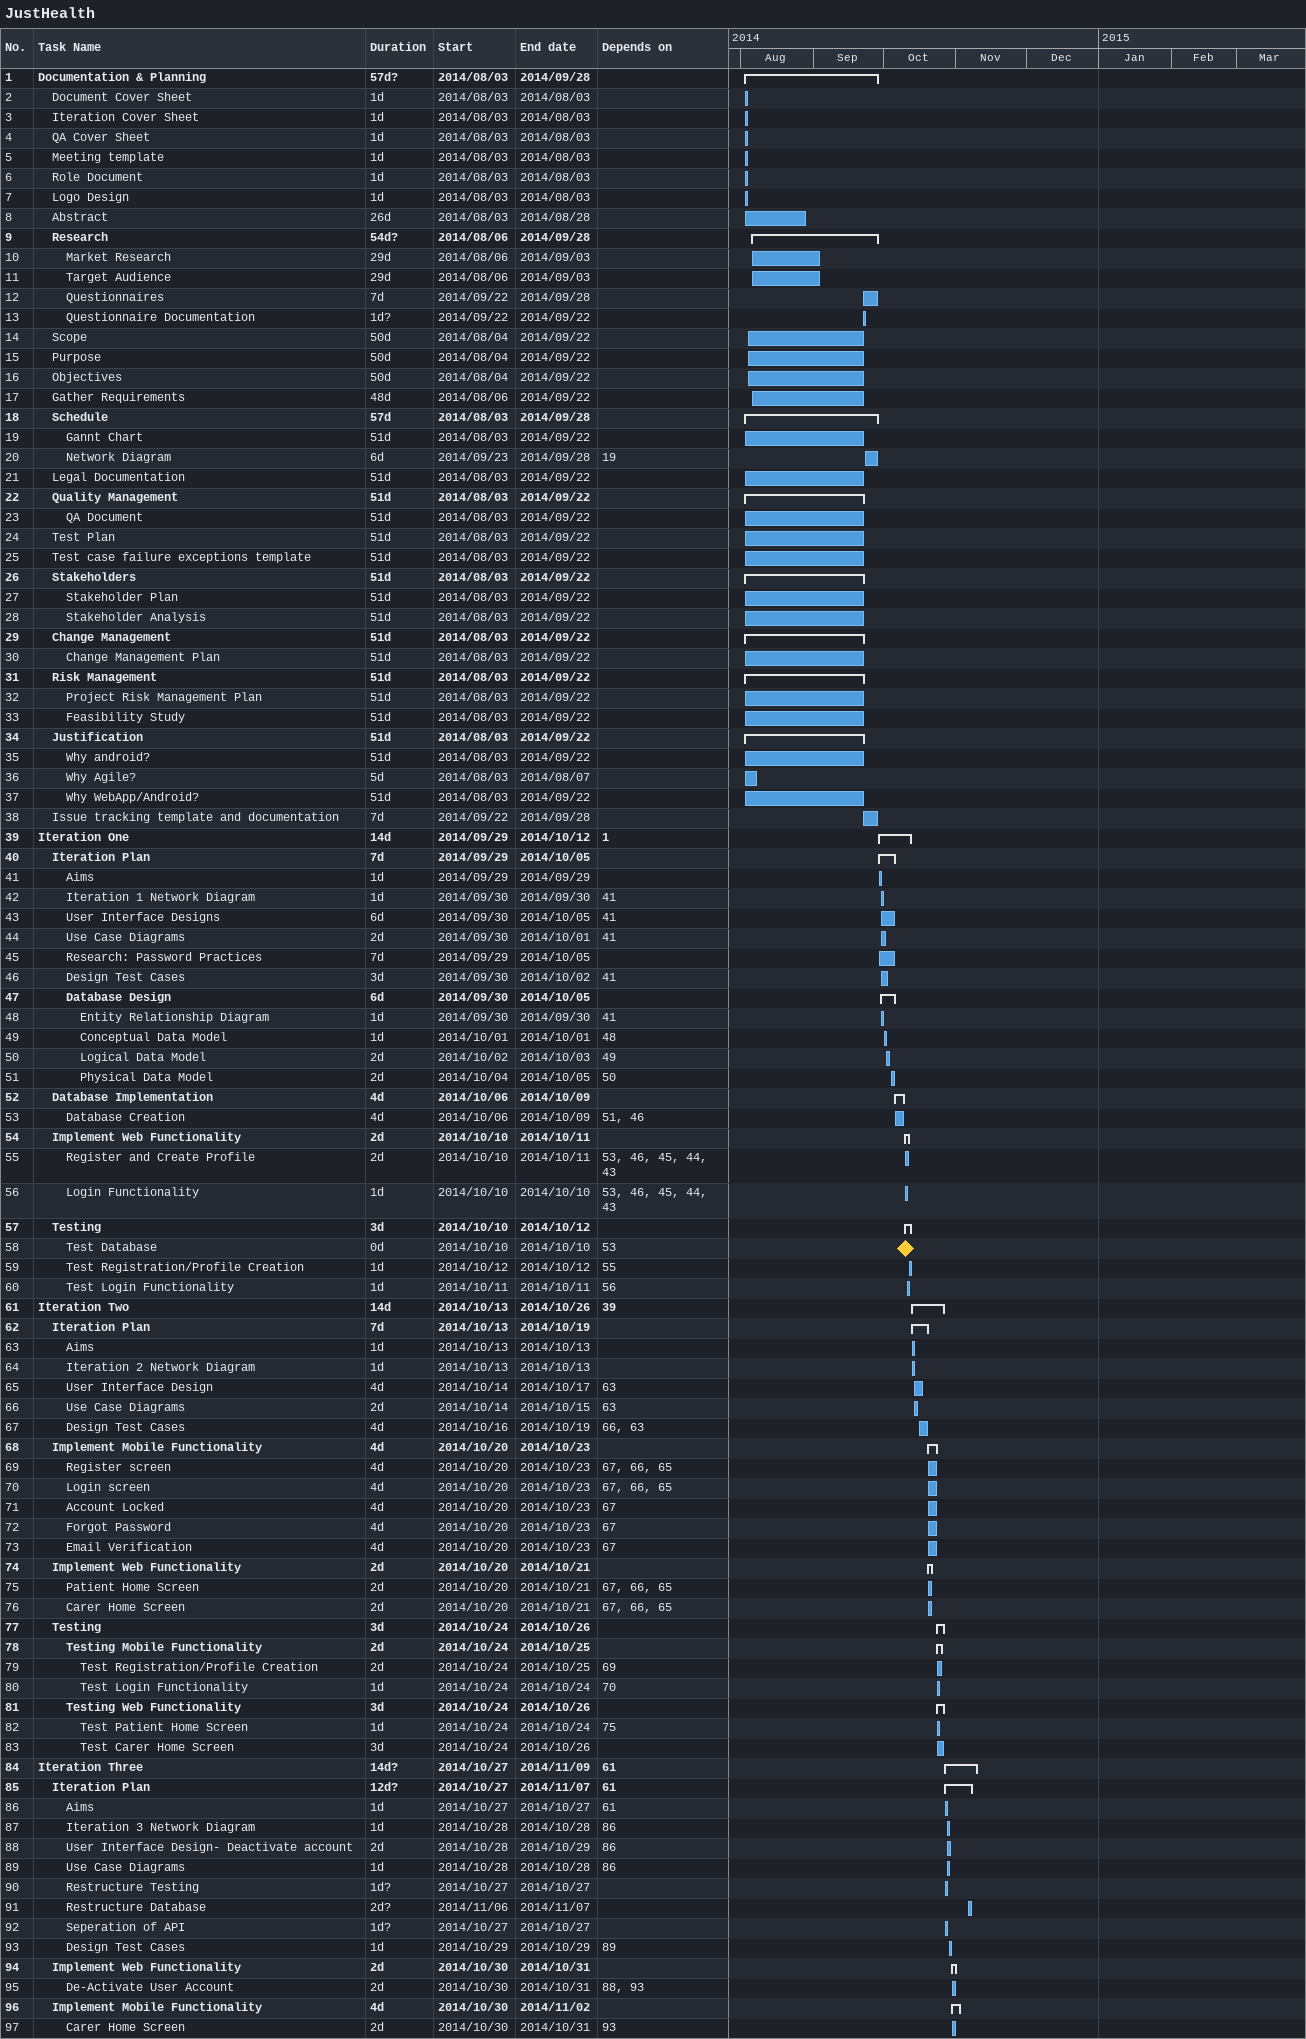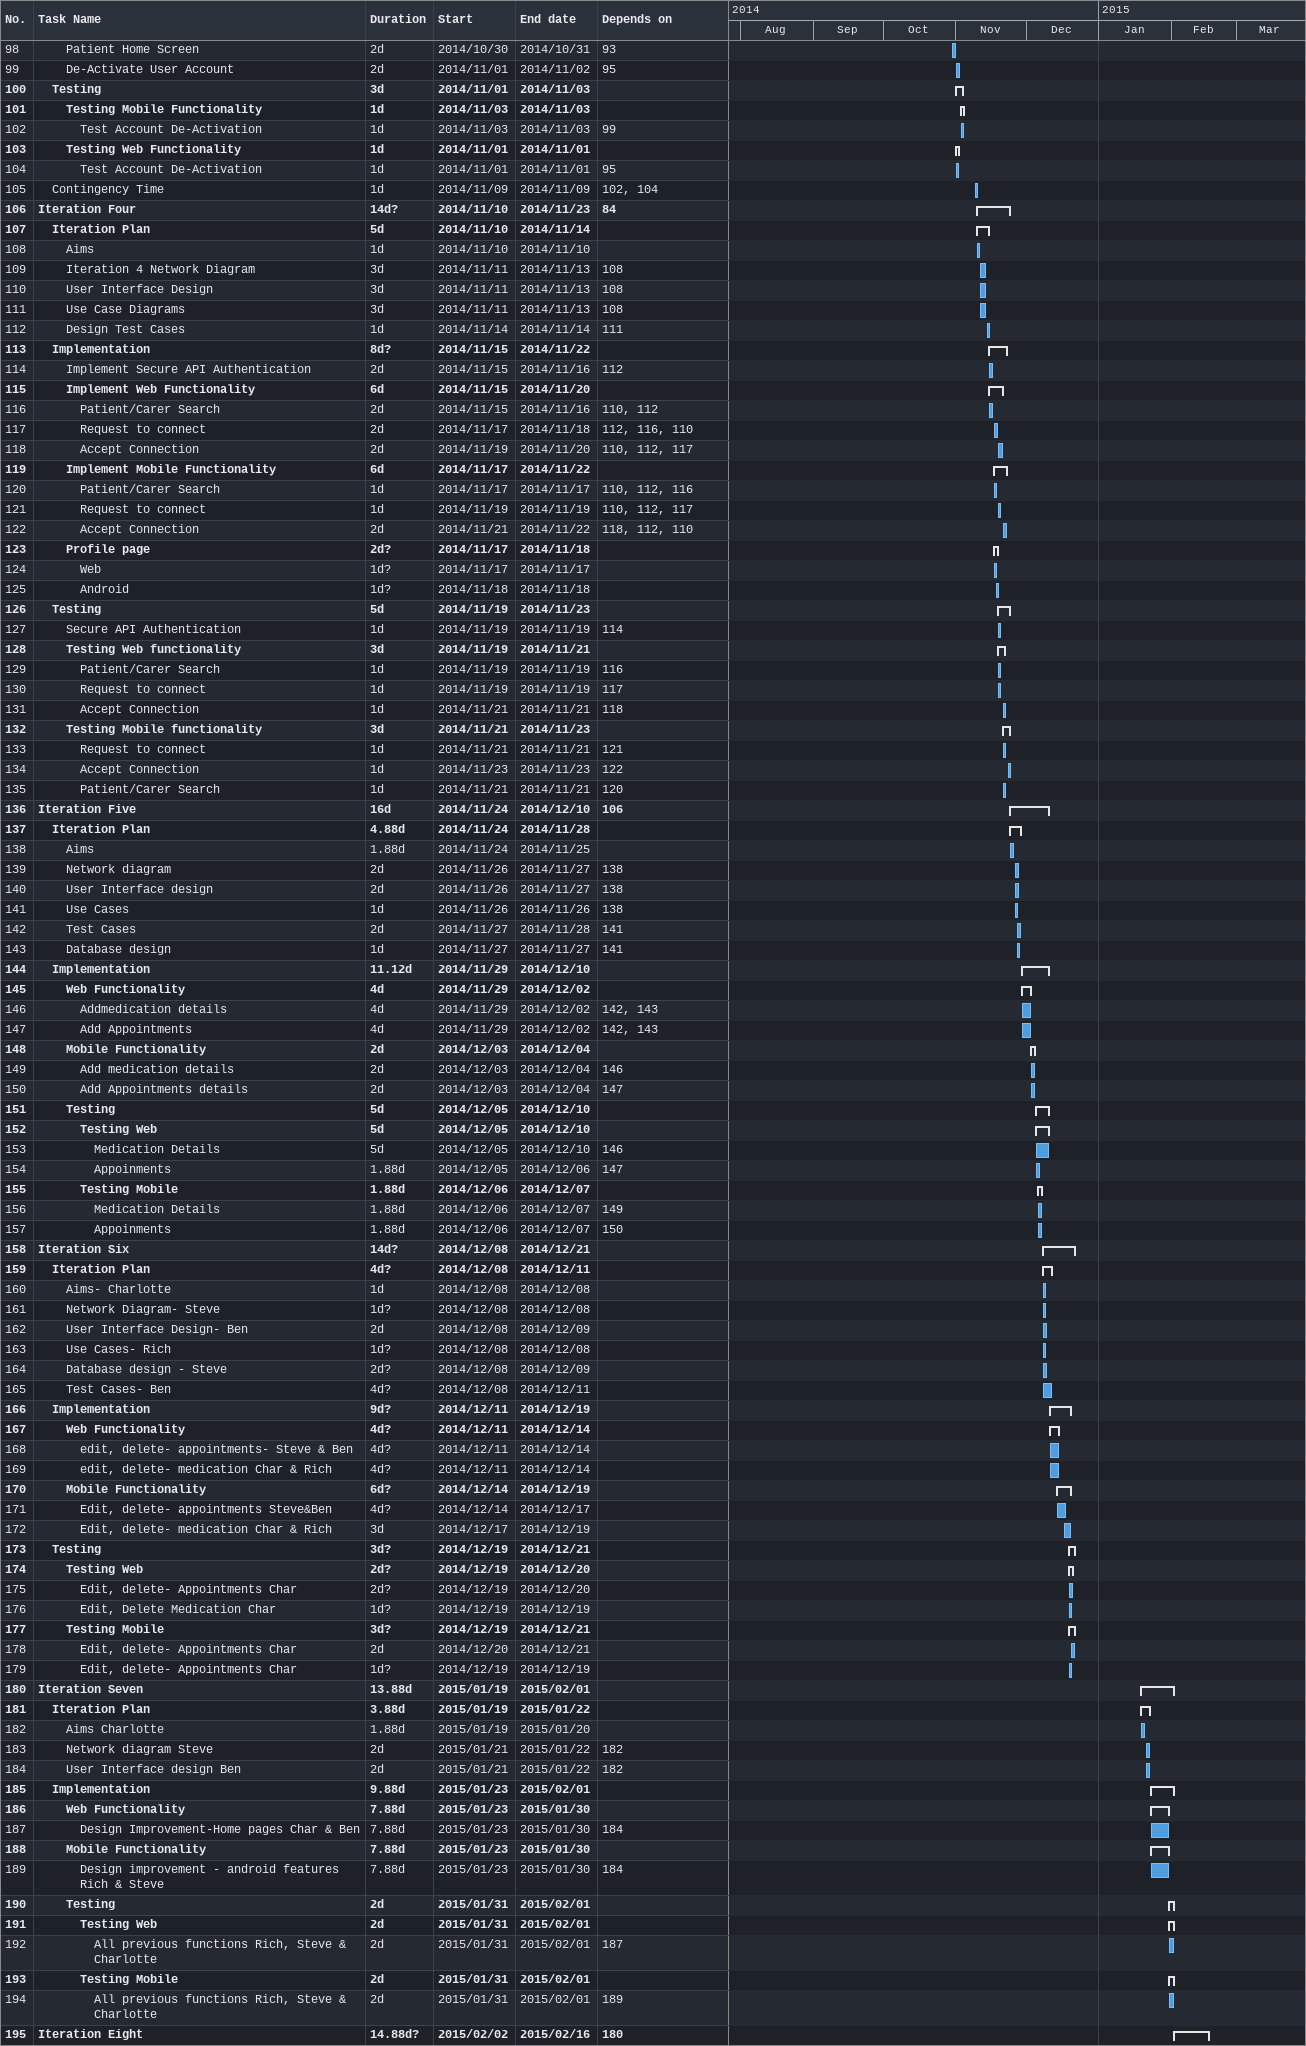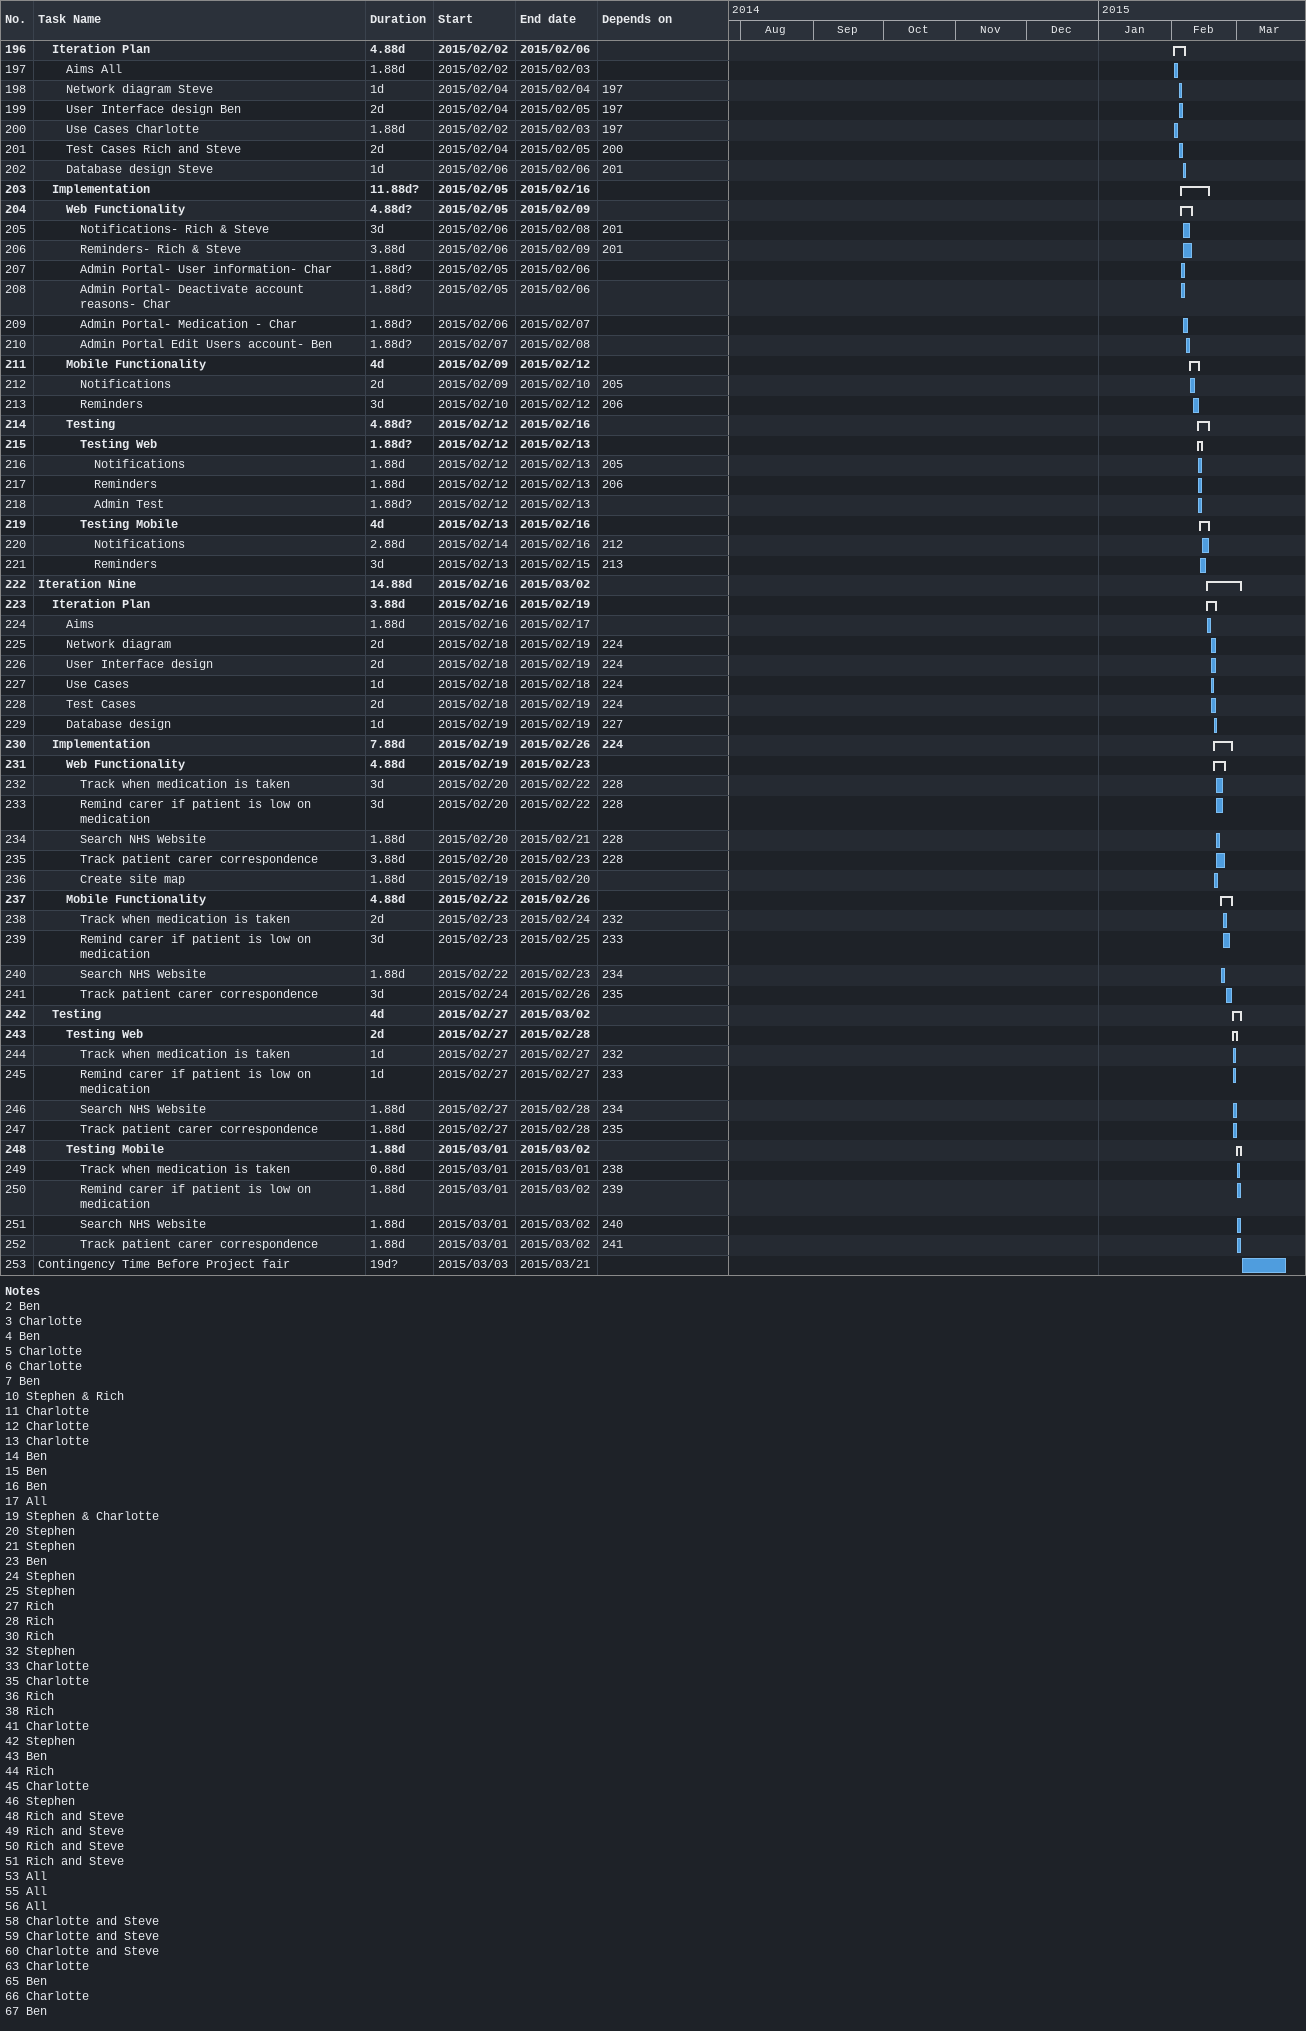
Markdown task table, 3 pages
JustHealth

| ID | Level | Task | Duration | Start | Finish | Predecessors |
|---|---|---|---|---|---|---|
| 1 | 1 | **Documentation & Planning** | 57d? | 2014-08-03 | 2014-09-28 |  |
| 2 | 2 | Document Cover Sheet | 1d | 2014-08-03 | 2014-08-03 |  |
| 3 | 2 | Iteration Cover Sheet | 1d | 2014-08-03 | 2014-08-03 |  |
| 4 | 2 | QA Cover Sheet | 1d | 2014-08-03 | 2014-08-03 |  |
| 5 | 2 | Meeting template | 1d | 2014-08-03 | 2014-08-03 |  |
| 6 | 2 | Role Document | 1d | 2014-08-03 | 2014-08-03 |  |
| 7 | 2 | Logo Design | 1d | 2014-08-03 | 2014-08-03 |  |
| 8 | 2 | Abstract | 26d | 2014-08-03 | 2014-08-28 |  |
| 9 | 2 | **Research** | 54d? | 2014-08-06 | 2014-09-28 |  |
| 10 | 3 | Market Research | 29d | 2014-08-06 | 2014-09-03 |  |
| 11 | 3 | Target Audience | 29d | 2014-08-06 | 2014-09-03 |  |
| 12 | 3 | Questionnaires | 7d | 2014-09-22 | 2014-09-28 |  |
| 13 | 3 | Questionnaire Documentation | 1d? | 2014-09-22 | 2014-09-22 |  |
| 14 | 2 | Scope | 50d | 2014-08-04 | 2014-09-22 |  |
| 15 | 2 | Purpose | 50d | 2014-08-04 | 2014-09-22 |  |
| 16 | 2 | Objectives | 50d | 2014-08-04 | 2014-09-22 |  |
| 17 | 2 | Gather Requirements | 48d | 2014-08-06 | 2014-09-22 |  |
| 18 | 2 | **Schedule** | 57d | 2014-08-03 | 2014-09-28 |  |
| 19 | 3 | Gannt Chart | 51d | 2014-08-03 | 2014-09-22 |  |
| 20 | 3 | Network Diagram | 6d | 2014-09-23 | 2014-09-28 | 19 |
| 21 | 2 | Legal Documentation | 51d | 2014-08-03 | 2014-09-22 |  |
| 22 | 2 | **Quality Management** | 51d | 2014-08-03 | 2014-09-22 |  |
| 23 | 3 | QA Document | 51d | 2014-08-03 | 2014-09-22 |  |
| 24 | 2 | Test Plan | 51d | 2014-08-03 | 2014-09-22 |  |
| 25 | 2 | Test case failure exceptions template | 51d | 2014-08-03 | 2014-09-22 |  |
| 26 | 2 | **Stakeholders** | 51d | 2014-08-03 | 2014-09-22 |  |
| 27 | 3 | Stakeholder Plan | 51d | 2014-08-03 | 2014-09-22 |  |
| 28 | 3 | Stakeholder Analysis | 51d | 2014-08-03 | 2014-09-22 |  |
| 29 | 2 | **Change Management** | 51d | 2014-08-03 | 2014-09-22 |  |
| 30 | 3 | Change Management Plan | 51d | 2014-08-03 | 2014-09-22 |  |
| 31 | 2 | **Risk Management** | 51d | 2014-08-03 | 2014-09-22 |  |
| 32 | 3 | Project Risk Management Plan | 51d | 2014-08-03 | 2014-09-22 |  |
| 33 | 3 | Feasibility Study | 51d | 2014-08-03 | 2014-09-22 |  |
| 34 | 2 | **Justification** | 51d | 2014-08-03 | 2014-09-22 |  |
| 35 | 3 | Why android? | 51d | 2014-08-03 | 2014-09-22 |  |
| 36 | 3 | Why Agile? | 5d | 2014-08-03 | 2014-08-07 |  |
| 37 | 3 | Why WebApp/Android? | 51d | 2014-08-03 | 2014-09-22 |  |
| 38 | 2 | Issue tracking template and documentation | 7d | 2014-09-22 | 2014-09-28 |  |
| 39 | 1 | **Iteration One** | 14d | 2014-09-29 | 2014-10-12 | 1 |
| 40 | 2 | **Iteration Plan** | 7d | 2014-09-29 | 2014-10-05 |  |
| 41 | 3 | Aims | 1d | 2014-09-29 | 2014-09-29 |  |
| 42 | 3 | Iteration 1 Network Diagram | 1d | 2014-09-30 | 2014-09-30 | 41 |
| 43 | 3 | User Interface Designs | 6d | 2014-09-30 | 2014-10-05 | 41 |
| 44 | 3 | Use Case Diagrams | 2d | 2014-09-30 | 2014-10-01 | 41 |
| 45 | 3 | Research: Password Practices | 7d | 2014-09-29 | 2014-10-05 |  |
| 46 | 3 | Design Test Cases | 3d | 2014-09-30 | 2014-10-02 | 41 |
| 47 | 3 | **Database Design** | 6d | 2014-09-30 | 2014-10-05 |  |
| 48 | 4 | Entity Relationship Diagram | 1d | 2014-09-30 | 2014-09-30 | 41 |
| 49 | 4 | Conceptual Data Model | 1d | 2014-10-01 | 2014-10-01 | 48 |
| 50 | 4 | Logical Data Model | 2d | 2014-10-02 | 2014-10-03 | 49 |
| 51 | 4 | Physical Data Model | 2d | 2014-10-04 | 2014-10-05 | 50 |
| 52 | 2 | **Database Implementation** | 4d | 2014-10-06 | 2014-10-09 |  |
| 53 | 3 | Database Creation | 4d | 2014-10-06 | 2014-10-09 | 51, 46 |
| 54 | 2 | **Implement Web Functionality** | 2d | 2014-10-10 | 2014-10-11 |  |
| 55 | 3 | Register and Create Profile | 2d | 2014-10-10 | 2014-10-11 | 53, 46, 45, 44, 43 |
| 56 | 3 | Login Functionality | 1d | 2014-10-10 | 2014-10-10 | 53, 46, 45, 44, 43 |
| 57 | 2 | **Testing** | 3d | 2014-10-10 | 2014-10-12 |  |
| 58 | 3 | Test Database | 0d | 2014-10-10 | 2014-10-10 | 53 |
| 59 | 3 | Test Registration/Profile Creation | 1d | 2014-10-12 | 2014-10-12 | 55 |
| 60 | 3 | Test Login Functionality | 1d | 2014-10-11 | 2014-10-11 | 56 |
| 61 | 1 | **Iteration Two** | 14d | 2014-10-13 | 2014-10-26 | 39 |
| 62 | 2 | **Iteration Plan** | 7d | 2014-10-13 | 2014-10-19 |  |
| 63 | 3 | Aims | 1d | 2014-10-13 | 2014-10-13 |  |
| 64 | 3 | Iteration 2 Network Diagram | 1d | 2014-10-13 | 2014-10-13 |  |
| 65 | 3 | User Interface Design | 4d | 2014-10-14 | 2014-10-17 | 63 |
| 66 | 3 | Use Case Diagrams | 2d | 2014-10-14 | 2014-10-15 | 63 |
| 67 | 3 | Design Test Cases | 4d | 2014-10-16 | 2014-10-19 | 66, 63 |
| 68 | 2 | **Implement Mobile Functionality** | 4d | 2014-10-20 | 2014-10-23 |  |
| 69 | 3 | Register screen | 4d | 2014-10-20 | 2014-10-23 | 67, 66, 65 |
| 70 | 3 | Login screen | 4d | 2014-10-20 | 2014-10-23 | 67, 66, 65 |
| 71 | 3 | Account Locked | 4d | 2014-10-20 | 2014-10-23 | 67 |
| 72 | 3 | Forgot Password | 4d | 2014-10-20 | 2014-10-23 | 67 |
| 73 | 3 | Email Verification | 4d | 2014-10-20 | 2014-10-23 | 67 |
| 74 | 2 | **Implement Web Functionality** | 2d | 2014-10-20 | 2014-10-21 |  |
| 75 | 3 | Patient Home Screen | 2d | 2014-10-20 | 2014-10-21 | 67, 66, 65 |
| 76 | 3 | Carer Home Screen | 2d | 2014-10-20 | 2014-10-21 | 67, 66, 65 |
| 77 | 2 | **Testing** | 3d | 2014-10-24 | 2014-10-26 |  |
| 78 | 3 | **Testing Mobile Functionality** | 2d | 2014-10-24 | 2014-10-25 |  |
| 79 | 4 | Test Registration/Profile Creation | 2d | 2014-10-24 | 2014-10-25 | 69 |
| 80 | 4 | Test Login Functionality | 1d | 2014-10-24 | 2014-10-24 | 70 |
| 81 | 3 | **Testing Web Functionality** | 3d | 2014-10-24 | 2014-10-26 |  |
| 82 | 4 | Test Patient Home Screen | 1d | 2014-10-24 | 2014-10-24 | 75 |
| 83 | 4 | Test Carer Home Screen | 3d | 2014-10-24 | 2014-10-26 |  |
| 84 | 1 | **Iteration Three** | 14d? | 2014-10-27 | 2014-11-09 | 61 |
| 85 | 2 | **Iteration Plan** | 12d? | 2014-10-27 | 2014-11-07 | 61 |
| 86 | 3 | Aims | 1d | 2014-10-27 | 2014-10-27 | 61 |
| 87 | 3 | Iteration 3 Network Diagram | 1d | 2014-10-28 | 2014-10-28 | 86 |
| 88 | 3 | User Interface Design- Deactivate account | 2d | 2014-10-28 | 2014-10-29 | 86 |
| 89 | 3 | Use Case Diagrams | 1d | 2014-10-28 | 2014-10-28 | 86 |
| 90 | 3 | Restructure Testing | 1d? | 2014-10-27 | 2014-10-27 |  |
| 91 | 3 | Restructure Database | 2d? | 2014-11-06 | 2014-11-07 |  |
| 92 | 3 | Seperation of API | 1d? | 2014-10-27 | 2014-10-27 |  |
| 93 | 3 | Design Test Cases | 1d | 2014-10-29 | 2014-10-29 | 89 |
| 94 | 2 | **Implement Web Functionality** | 2d | 2014-10-30 | 2014-10-31 |  |
| 95 | 3 | De-Activate User Account | 2d | 2014-10-30 | 2014-10-31 | 88, 93 |
| 96 | 2 | **Implement Mobile Functionality** | 4d | 2014-10-30 | 2014-11-02 |  |
| 97 | 3 | Carer Home Screen | 2d | 2014-10-30 | 2014-10-31 | 93 |
| 98 | 3 | Patient Home Screen | 2d | 2014-10-30 | 2014-10-31 | 93 |
| 99 | 3 | De-Activate User Account | 2d | 2014-11-01 | 2014-11-02 | 95 |
| 100 | 2 | **Testing** | 3d | 2014-11-01 | 2014-11-03 |  |
| 101 | 3 | **Testing Mobile Functionality** | 1d | 2014-11-03 | 2014-11-03 |  |
| 102 | 4 | Test Account De-Activation | 1d | 2014-11-03 | 2014-11-03 | 99 |
| 103 | 3 | **Testing Web Functionality** | 1d | 2014-11-01 | 2014-11-01 |  |
| 104 | 4 | Test Account De-Activation | 1d | 2014-11-01 | 2014-11-01 | 95 |
| 105 | 2 | Contingency Time | 1d | 2014-11-09 | 2014-11-09 | 102, 104 |
| 106 | 1 | **Iteration Four** | 14d? | 2014-11-10 | 2014-11-23 | 84 |
| 107 | 2 | **Iteration Plan** | 5d | 2014-11-10 | 2014-11-14 |  |
| 108 | 3 | Aims | 1d | 2014-11-10 | 2014-11-10 |  |
| 109 | 3 | Iteration 4 Network Diagram | 3d | 2014-11-11 | 2014-11-13 | 108 |
| 110 | 3 | User Interface Design | 3d | 2014-11-11 | 2014-11-13 | 108 |
| 111 | 3 | Use Case Diagrams | 3d | 2014-11-11 | 2014-11-13 | 108 |
| 112 | 3 | Design Test Cases | 1d | 2014-11-14 | 2014-11-14 | 111 |
| 113 | 2 | **Implementation** | 8d? | 2014-11-15 | 2014-11-22 |  |
| 114 | 3 | Implement Secure API Authentication | 2d | 2014-11-15 | 2014-11-16 | 112 |
| 115 | 3 | **Implement Web Functionality** | 6d | 2014-11-15 | 2014-11-20 |  |
| 116 | 4 | Patient/Carer Search | 2d | 2014-11-15 | 2014-11-16 | 110, 112 |
| 117 | 4 | Request to connect | 2d | 2014-11-17 | 2014-11-18 | 112, 116, 110 |
| 118 | 4 | Accept Connection | 2d | 2014-11-19 | 2014-11-20 | 110, 112, 117 |
| 119 | 3 | **Implement Mobile Functionality** | 6d | 2014-11-17 | 2014-11-22 |  |
| 120 | 4 | Patient/Carer Search | 1d | 2014-11-17 | 2014-11-17 | 110, 112, 116 |
| 121 | 4 | Request to connect | 1d | 2014-11-19 | 2014-11-19 | 110, 112, 117 |
| 122 | 4 | Accept Connection | 2d | 2014-11-21 | 2014-11-22 | 118, 112, 110 |
| 123 | 3 | **Profile page** | 2d? | 2014-11-17 | 2014-11-18 |  |
| 124 | 4 | Web | 1d? | 2014-11-17 | 2014-11-17 |  |
| 125 | 4 | Android | 1d? | 2014-11-18 | 2014-11-18 |  |
| 126 | 2 | **Testing** | 5d | 2014-11-19 | 2014-11-23 |  |
| 127 | 3 | Secure API Authentication | 1d | 2014-11-19 | 2014-11-19 | 114 |
| 128 | 3 | **Testing Web functionality** | 3d | 2014-11-19 | 2014-11-21 |  |
| 129 | 4 | Patient/Carer Search | 1d | 2014-11-19 | 2014-11-19 | 116 |
| 130 | 4 | Request to connect | 1d | 2014-11-19 | 2014-11-19 | 117 |
| 131 | 4 | Accept Connection | 1d | 2014-11-21 | 2014-11-21 | 118 |
| 132 | 3 | **Testing Mobile functionality** | 3d | 2014-11-21 | 2014-11-23 |  |
| 133 | 4 | Request to connect | 1d | 2014-11-21 | 2014-11-21 | 121 |
| 134 | 4 | Accept Connection | 1d | 2014-11-23 | 2014-11-23 | 122 |
| 135 | 4 | Patient/Carer Search | 1d | 2014-11-21 | 2014-11-21 | 120 |
| 136 | 1 | **Iteration Five** | 16d | 2014-11-24 | 2014-12-10 | 106 |
| 137 | 2 | **Iteration Plan** | 4.88d | 2014-11-24 | 2014-11-28 |  |
| 138 | 3 | Aims | 1.88d | 2014-11-24 | 2014-11-25 |  |
| 139 | 3 | Network diagram | 2d | 2014-11-26 | 2014-11-27 | 138 |
| 140 | 3 | User Interface design | 2d | 2014-11-26 | 2014-11-27 | 138 |
| 141 | 3 | Use Cases | 1d | 2014-11-26 | 2014-11-26 | 138 |
| 142 | 3 | Test Cases | 2d | 2014-11-27 | 2014-11-28 | 141 |
| 143 | 3 | Database design | 1d | 2014-11-27 | 2014-11-27 | 141 |
| 144 | 2 | **Implementation** | 11.12d | 2014-11-29 | 2014-12-10 |  |
| 145 | 3 | **Web Functionality** | 4d | 2014-11-29 | 2014-12-02 |  |
| 146 | 4 | Addmedication details | 4d | 2014-11-29 | 2014-12-02 | 142, 143 |
| 147 | 4 | Add Appointments | 4d | 2014-11-29 | 2014-12-02 | 142, 143 |
| 148 | 3 | **Mobile Functionality** | 2d | 2014-12-03 | 2014-12-04 |  |
| 149 | 4 | Add medication details | 2d | 2014-12-03 | 2014-12-04 | 146 |
| 150 | 4 | Add Appointments details | 2d | 2014-12-03 | 2014-12-04 | 147 |
| 151 | 3 | **Testing** | 5d | 2014-12-05 | 2014-12-10 |  |
| 152 | 4 | **Testing Web** | 5d | 2014-12-05 | 2014-12-10 |  |
| 153 | 5 | Medication Details | 5d | 2014-12-05 | 2014-12-10 | 146 |
| 154 | 5 | Appoinments | 1.88d | 2014-12-05 | 2014-12-06 | 147 |
| 155 | 4 | **Testing Mobile** | 1.88d | 2014-12-06 | 2014-12-07 |  |
| 156 | 5 | Medication Details | 1.88d | 2014-12-06 | 2014-12-07 | 149 |
| 157 | 5 | Appoinments | 1.88d | 2014-12-06 | 2014-12-07 | 150 |
| 158 | 1 | **Iteration Six** | 14d? | 2014-12-08 | 2014-12-21 |  |
| 159 | 2 | **Iteration Plan** | 4d? | 2014-12-08 | 2014-12-11 |  |
| 160 | 3 | Aims- Charlotte | 1d | 2014-12-08 | 2014-12-08 |  |
| 161 | 3 | Network Diagram- Steve | 1d? | 2014-12-08 | 2014-12-08 |  |
| 162 | 3 | User Interface Design- Ben | 2d | 2014-12-08 | 2014-12-09 |  |
| 163 | 3 | Use Cases- Rich | 1d? | 2014-12-08 | 2014-12-08 |  |
| 164 | 3 | Database design - Steve | 2d? | 2014-12-08 | 2014-12-09 |  |
| 165 | 3 | Test Cases- Ben | 4d? | 2014-12-08 | 2014-12-11 |  |
| 166 | 2 | **Implementation** | 9d? | 2014-12-11 | 2014-12-19 |  |
| 167 | 3 | **Web Functionality** | 4d? | 2014-12-11 | 2014-12-14 |  |
| 168 | 4 | edit, delete- appointments- Steve & Ben | 4d? | 2014-12-11 | 2014-12-14 |  |
| 169 | 4 | edit, delete- medication Char & Rich | 4d? | 2014-12-11 | 2014-12-14 |  |
| 170 | 3 | **Mobile Functionality** | 6d? | 2014-12-14 | 2014-12-19 |  |
| 171 | 4 | Edit, delete- appointments Steve&Ben | 4d? | 2014-12-14 | 2014-12-17 |  |
| 172 | 4 | Edit, delete- medication Char & Rich | 3d | 2014-12-17 | 2014-12-19 |  |
| 173 | 2 | **Testing** | 3d? | 2014-12-19 | 2014-12-21 |  |
| 174 | 3 | **Testing Web** | 2d? | 2014-12-19 | 2014-12-20 |  |
| 175 | 4 | Edit, delete- Appointments Char | 2d? | 2014-12-19 | 2014-12-20 |  |
| 176 | 4 | Edit, Delete Medication Char | 1d? | 2014-12-19 | 2014-12-19 |  |
| 177 | 3 | **Testing Mobile** | 3d? | 2014-12-19 | 2014-12-21 |  |
| 178 | 4 | Edit, delete- Appointments Char | 2d | 2014-12-20 | 2014-12-21 |  |
| 179 | 4 | Edit, delete- Appointments Char | 1d? | 2014-12-19 | 2014-12-19 |  |
| 180 | 1 | **Iteration Seven** | 13.88d | 2015-01-19 | 2015-02-01 |  |
| 181 | 2 | **Iteration Plan** | 3.88d | 2015-01-19 | 2015-01-22 |  |
| 182 | 3 | Aims Charlotte | 1.88d | 2015-01-19 | 2015-01-20 |  |
| 183 | 3 | Network diagram Steve | 2d | 2015-01-21 | 2015-01-22 | 182 |
| 184 | 3 | User Interface design Ben | 2d | 2015-01-21 | 2015-01-22 | 182 |
| 185 | 2 | **Implementation** | 9.88d | 2015-01-23 | 2015-02-01 |  |
| 186 | 3 | **Web Functionality** | 7.88d | 2015-01-23 | 2015-01-30 |  |
| 187 | 4 | Design Improvement-Home pages Char & Ben | 7.88d | 2015-01-23 | 2015-01-30 | 184 |
| 188 | 3 | **Mobile Functionality** | 7.88d | 2015-01-23 | 2015-01-30 |  |
| 189 | 4 | Design improvement - android features Rich & Steve | 7.88d | 2015-01-23 | 2015-01-30 | 184 |
| 190 | 3 | **Testing** | 2d | 2015-01-31 | 2015-02-01 |  |
| 191 | 4 | **Testing Web** | 2d | 2015-01-31 | 2015-02-01 |  |
| 192 | 5 | All previous functions Rich, Steve & Charlotte | 2d | 2015-01-31 | 2015-02-01 | 187 |
| 193 | 4 | **Testing Mobile** | 2d | 2015-01-31 | 2015-02-01 |  |
| 194 | 5 | All previous functions Rich, Steve & Charlotte | 2d | 2015-01-31 | 2015-02-01 | 189 |
| 195 | 1 | **Iteration Eight** | 14.88d? | 2015-02-02 | 2015-02-16 | 180 |
| 196 | 2 | **Iteration Plan** | 4.88d | 2015-02-02 | 2015-02-06 |  |
| 197 | 3 | Aims All | 1.88d | 2015-02-02 | 2015-02-03 |  |
| 198 | 3 | Network diagram Steve | 1d | 2015-02-04 | 2015-02-04 | 197 |
| 199 | 3 | User Interface design Ben | 2d | 2015-02-04 | 2015-02-05 | 197 |
| 200 | 3 | Use Cases Charlotte | 1.88d | 2015-02-02 | 2015-02-03 | 197 |
| 201 | 3 | Test Cases Rich and Steve | 2d | 2015-02-04 | 2015-02-05 | 200 |
| 202 | 3 | Database design Steve | 1d | 2015-02-06 | 2015-02-06 | 201 |
| 203 | 2 | **Implementation** | 11.88d? | 2015-02-05 | 2015-02-16 |  |
| 204 | 3 | **Web Functionality** | 4.88d? | 2015-02-05 | 2015-02-09 |  |
| 205 | 4 | Notifications- Rich & Steve | 3d | 2015-02-06 | 2015-02-08 | 201 |
| 206 | 4 | Reminders- Rich & Steve | 3.88d | 2015-02-06 | 2015-02-09 | 201 |
| 207 | 4 | Admin Portal- User information- Char | 1.88d? | 2015-02-05 | 2015-02-06 |  |
| 208 | 4 | Admin Portal- Deactivate account reasons- Char | 1.88d? | 2015-02-05 | 2015-02-06 |  |
| 209 | 4 | Admin Portal- Medication - Char | 1.88d? | 2015-02-06 | 2015-02-07 |  |
| 210 | 4 | Admin Portal Edit Users account- Ben | 1.88d? | 2015-02-07 | 2015-02-08 |  |
| 211 | 3 | **Mobile Functionality** | 4d | 2015-02-09 | 2015-02-12 |  |
| 212 | 4 | Notifications | 2d | 2015-02-09 | 2015-02-10 | 205 |
| 213 | 4 | Reminders | 3d | 2015-02-10 | 2015-02-12 | 206 |
| 214 | 3 | **Testing** | 4.88d? | 2015-02-12 | 2015-02-16 |  |
| 215 | 4 | **Testing Web** | 1.88d? | 2015-02-12 | 2015-02-13 |  |
| 216 | 5 | Notifications | 1.88d | 2015-02-12 | 2015-02-13 | 205 |
| 217 | 5 | Reminders | 1.88d | 2015-02-12 | 2015-02-13 | 206 |
| 218 | 5 | Admin Test | 1.88d? | 2015-02-12 | 2015-02-13 |  |
| 219 | 4 | **Testing Mobile** | 4d | 2015-02-13 | 2015-02-16 |  |
| 220 | 5 | Notifications | 2.88d | 2015-02-14 | 2015-02-16 | 212 |
| 221 | 5 | Reminders | 3d | 2015-02-13 | 2015-02-15 | 213 |
| 222 | 1 | **Iteration Nine** | 14.88d | 2015-02-16 | 2015-03-02 |  |
| 223 | 2 | **Iteration Plan** | 3.88d | 2015-02-16 | 2015-02-19 |  |
| 224 | 3 | Aims | 1.88d | 2015-02-16 | 2015-02-17 |  |
| 225 | 3 | Network diagram | 2d | 2015-02-18 | 2015-02-19 | 224 |
| 226 | 3 | User Interface design | 2d | 2015-02-18 | 2015-02-19 | 224 |
| 227 | 3 | Use Cases | 1d | 2015-02-18 | 2015-02-18 | 224 |
| 228 | 3 | Test Cases | 2d | 2015-02-18 | 2015-02-19 | 224 |
| 229 | 3 | Database design | 1d | 2015-02-19 | 2015-02-19 | 227 |
| 230 | 2 | **Implementation** | 7.88d | 2015-02-19 | 2015-02-26 | 224 |
| 231 | 3 | **Web Functionality** | 4.88d | 2015-02-19 | 2015-02-23 |  |
| 232 | 4 | Track when medication is taken | 3d | 2015-02-20 | 2015-02-22 | 228 |
| 233 | 4 | Remind carer if patient is low on medication | 3d | 2015-02-20 | 2015-02-22 | 228 |
| 234 | 4 | Search NHS Website | 1.88d | 2015-02-20 | 2015-02-21 | 228 |
| 235 | 4 | Track patient carer correspondence | 3.88d | 2015-02-20 | 2015-02-23 | 228 |
| 236 | 4 | Create site map | 1.88d | 2015-02-19 | 2015-02-20 |  |
| 237 | 3 | **Mobile Functionality** | 4.88d | 2015-02-22 | 2015-02-26 |  |
| 238 | 4 | Track when medication is taken | 2d | 2015-02-23 | 2015-02-24 | 232 |
| 239 | 4 | Remind carer if patient is low on medication | 3d | 2015-02-23 | 2015-02-25 | 233 |
| 240 | 4 | Search NHS Website | 1.88d | 2015-02-22 | 2015-02-23 | 234 |
| 241 | 4 | Track patient carer correspondence | 3d | 2015-02-24 | 2015-02-26 | 235 |
| 242 | 2 | **Testing** | 4d | 2015-02-27 | 2015-03-02 |  |
| 243 | 3 | **Testing Web** | 2d | 2015-02-27 | 2015-02-28 |  |
| 244 | 4 | Track when medication is taken | 1d | 2015-02-27 | 2015-02-27 | 232 |
| 245 | 4 | Remind carer if patient is low on medication | 1d | 2015-02-27 | 2015-02-27 | 233 |
| 246 | 4 | Search NHS Website | 1.88d | 2015-02-27 | 2015-02-28 | 234 |
| 247 | 4 | Track patient carer correspondence | 1.88d | 2015-02-27 | 2015-02-28 | 235 |
| 248 | 3 | **Testing Mobile** | 1.88d | 2015-03-01 | 2015-03-02 |  |
| 249 | 4 | Track when medication is taken | 0.88d | 2015-03-01 | 2015-03-01 | 238 |
| 250 | 4 | Remind carer if patient is low on medication | 1.88d | 2015-03-01 | 2015-03-02 | 239 |
| 251 | 4 | Search NHS Website | 1.88d | 2015-03-01 | 2015-03-02 | 240 |
| 252 | 4 | Track patient carer correspondence | 1.88d | 2015-03-01 | 2015-03-02 | 241 |
| 253 | 1 | Contingency Time Before Project fair | 19d? | 2015-03-03 | 2015-03-21 |  |

Notes
- 2: Ben
- 3: Charlotte
- 4: Ben
- 5: Charlotte
- 6: Charlotte
- 7: Ben
- 10: Stephen & Rich
- 11: Charlotte
- 12: Charlotte
- 13: Charlotte
- 14: Ben
- 15: Ben
- 16: Ben
- 17: All
- 19: Stephen & Charlotte
- 20: Stephen
- 21: Stephen
- 23: Ben
- 24: Stephen
- 25: Stephen
- 27: Rich
- 28: Rich
- 30: Rich
- 32: Stephen
- 33: Charlotte
- 35: Charlotte
- 36: Rich
- 38: Rich
- 41: Charlotte
- 42: Stephen
- 43: Ben
- 44: Rich
- 45: Charlotte
- 46: Stephen
- 48: Rich and Steve
- 49: Rich and Steve
- 50: Rich and Steve
- 51: Rich and Steve
- 53: All
- 55: All
- 56: All
- 58: Charlotte and Steve
- 59: Charlotte and Steve
- 60: Charlotte and Steve
- 63: Charlotte
- 65: Ben
- 66: Charlotte
- 67: Ben
